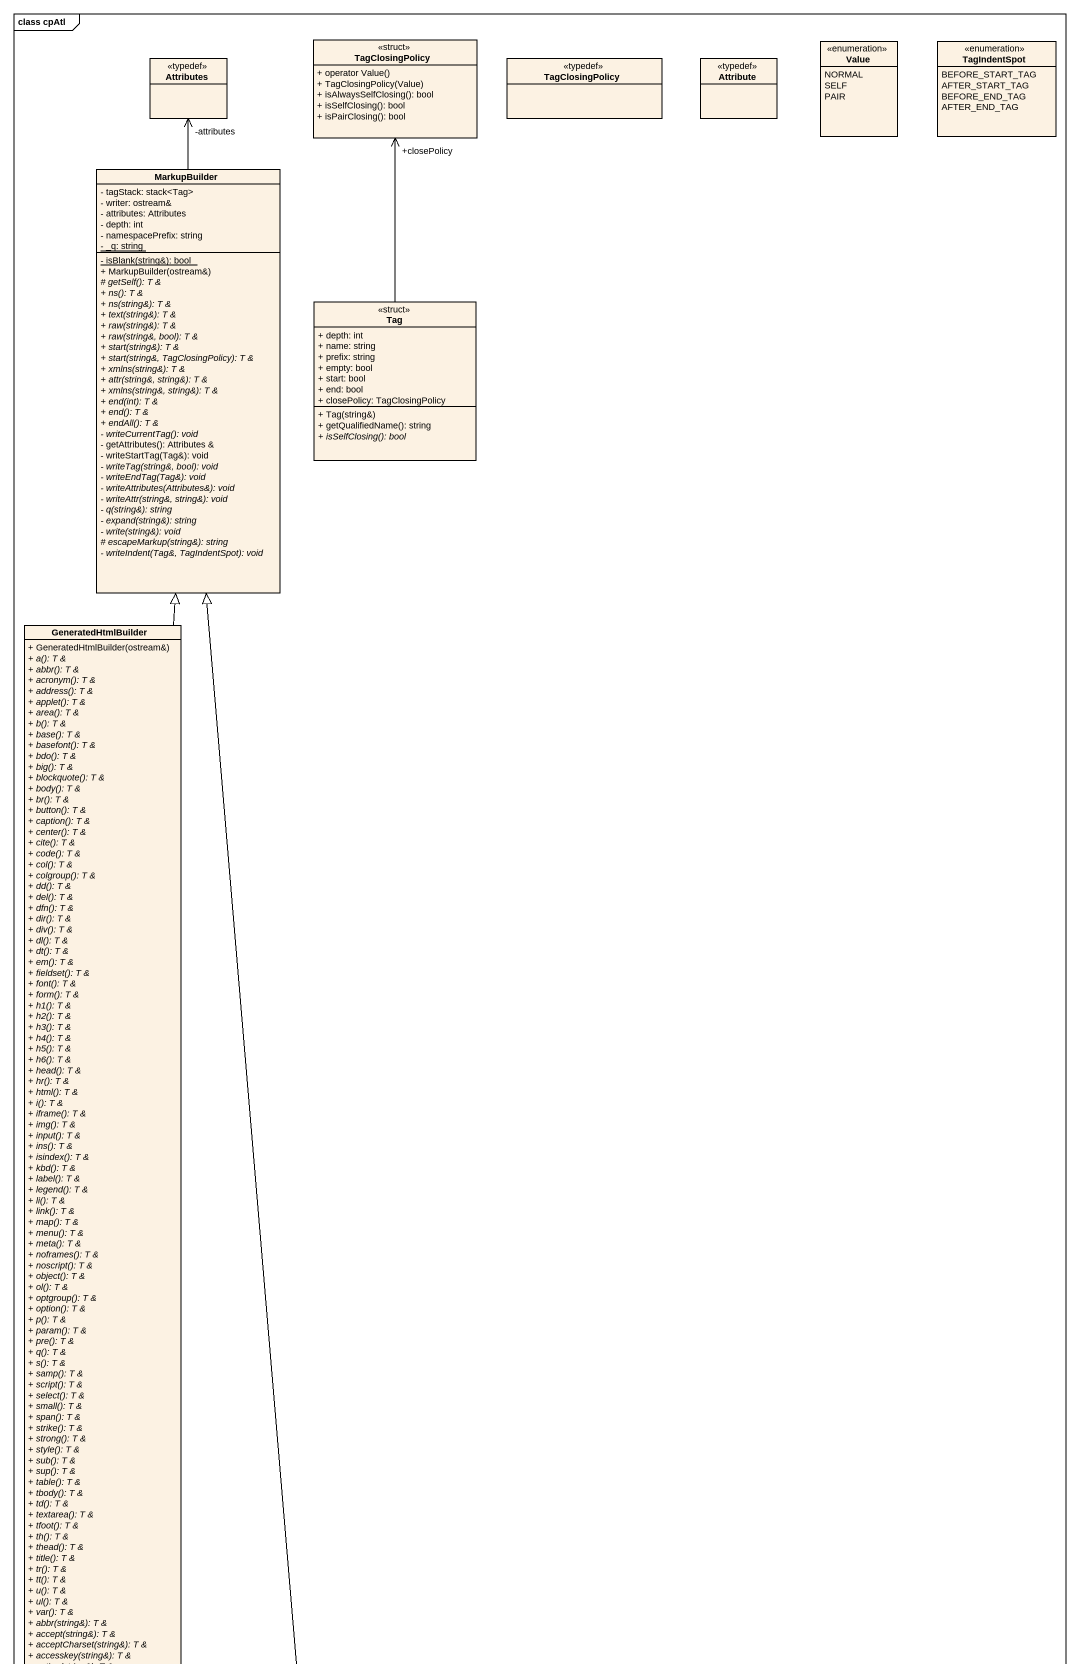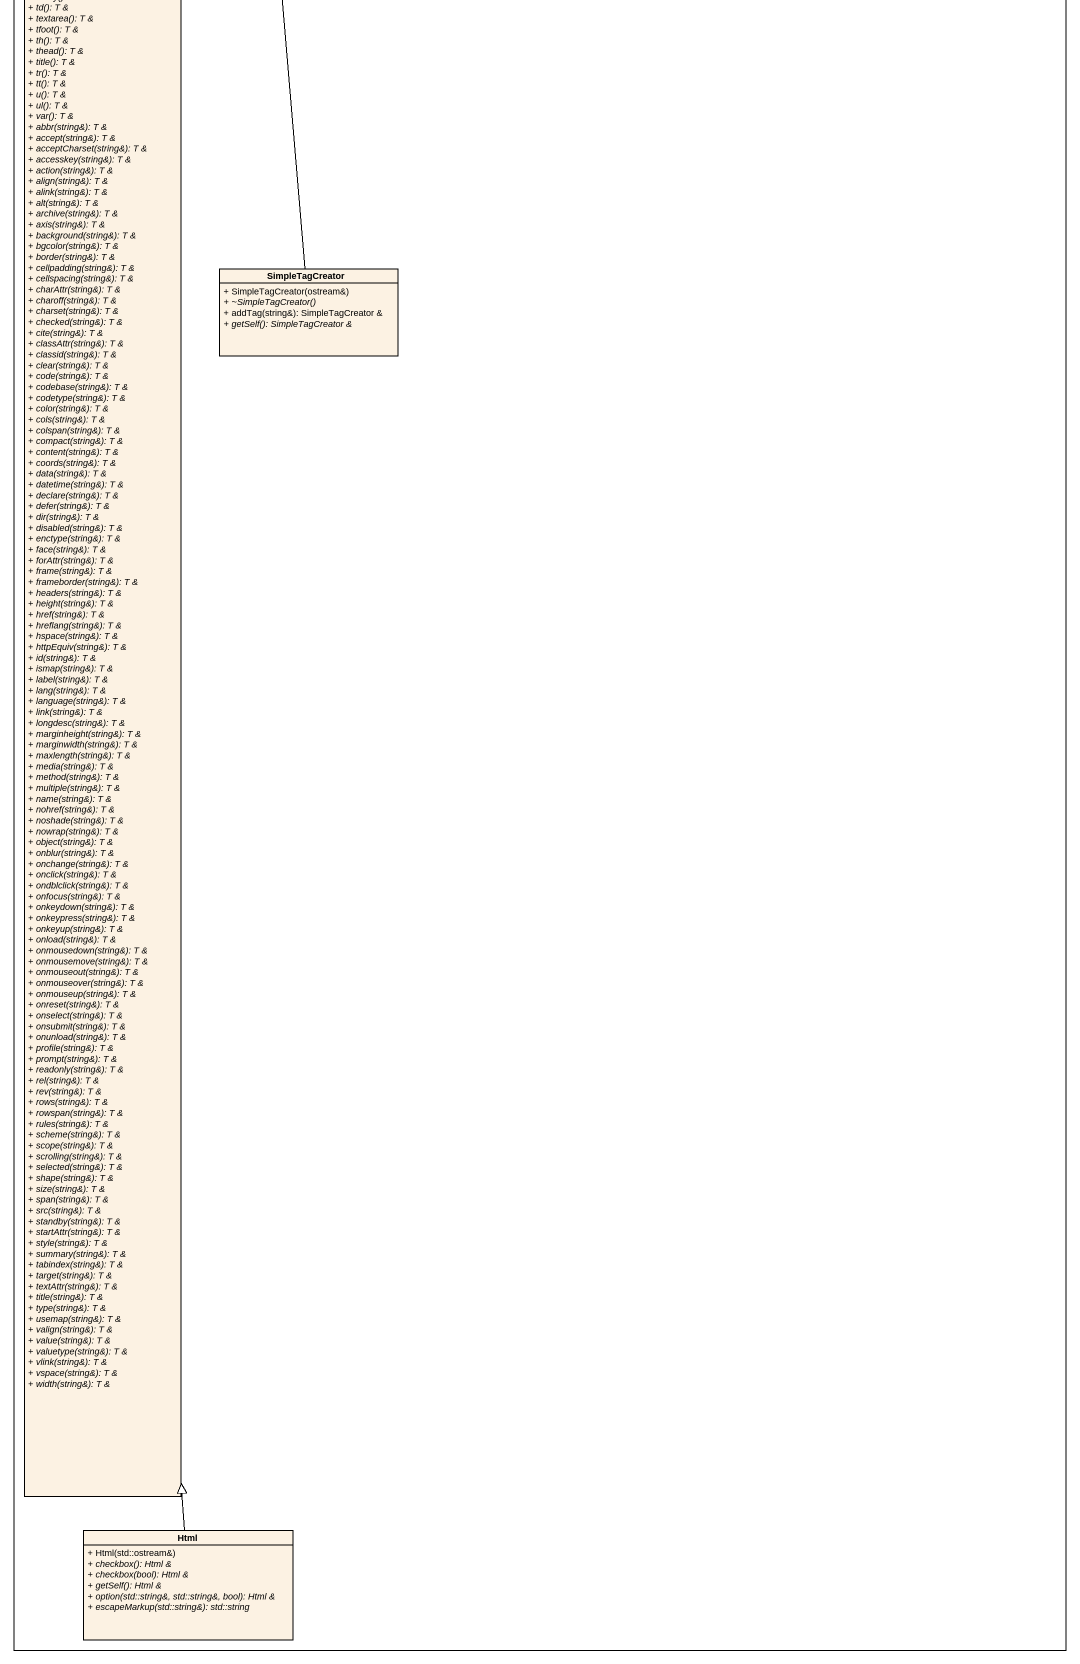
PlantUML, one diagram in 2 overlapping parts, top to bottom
@startuml
mainframe class cpAtl
hide circle
hide empty members
skinparam classAttributeIconSize 0
class Attributes <<typedef>>
class TagClosingPolicy <<struct>> {
  + operator Value()
  + TagClosingPolicy(Value)
  + isAlwaysSelfClosing(): bool
  + isSelfClosing(): bool
  + isPairClosing(): bool
}
class "TagClosingPolicy" as TagClosingPolicy_2 <<typedef>>
class Attribute <<typedef>>
enum Value {
  NORMAL
  SELF
  PAIR
}
enum TagIndentSpot {
  BEFORE_START_TAG
  AFTER_START_TAG
  BEFORE_END_TAG
  AFTER_END_TAG
}
class MarkupBuilder {
  - tagStack: stack<Tag>
  - writer: ostream&
  - attributes: Attributes
  - depth: int
  - namespacePrefix: string
  {static} - _q: string
  {static} - isBlank(string&): bool
  + MarkupBuilder(ostream&)
  {abstract} # getSelf(): T &
  {abstract} + ns(): T &
  {abstract} + ns(string&): T &
  {abstract} + text(string&): T &
  {abstract} + raw(string&): T &
  {abstract} + raw(string&, bool): T &
  {abstract} + start(string&): T &
  {abstract} + start(string&, TagClosingPolicy): T &
  {abstract} + xmlns(string&): T &
  {abstract} + attr(string&, string&): T &
  {abstract} + xmlns(string&, string&): T &
  {abstract} + end(int): T &
  {abstract} + end(): T &
  {abstract} + endAll(): T &
  {abstract} - writeCurrentTag(): void
  - getAttributes(): Attributes &
  - writeStartTag(Tag&): void
  {abstract} - writeTag(string&, bool): void
  {abstract} - writeEndTag(Tag&): void
  {abstract} - writeAttributes(Attributes&): void
  {abstract} - writeAttr(string&, string&): void
  {abstract} - q(string&): string
  {abstract} - expand(string&): string
  {abstract} - write(string&): void
  {abstract} # escapeMarkup(string&): string
  {abstract} - writeIndent(Tag&, TagIndentSpot): void
}
class Tag <<struct>> {
  + depth: int
  + name: string
  + prefix: string
  + empty: bool
  + start: bool
  + end: bool
  + closePolicy: TagClosingPolicy
  + Tag(string&)
  + getQualifiedName(): string
  {abstract} + isSelfClosing(): bool
}
class GeneratedHtmlBuilder {
  + GeneratedHtmlBuilder(ostream&)
  {abstract} + a(): T &
  {abstract} + abbr(): T &
  {abstract} + acronym(): T &
  {abstract} + address(): T &
  {abstract} + applet(): T &
  {abstract} + area(): T &
  {abstract} + b(): T &
  {abstract} + base(): T &
  {abstract} + basefont(): T &
  {abstract} + bdo(): T &
  {abstract} + big(): T &
  {abstract} + blockquote(): T &
  {abstract} + body(): T &
  {abstract} + br(): T &
  {abstract} + button(): T &
  {abstract} + caption(): T &
  {abstract} + center(): T &
  {abstract} + cite(): T &
  {abstract} + code(): T &
  {abstract} + col(): T &
  {abstract} + colgroup(): T &
  {abstract} + dd(): T &
  {abstract} + del(): T &
  {abstract} + dfn(): T &
  {abstract} + dir(): T &
  {abstract} + div(): T &
  {abstract} + dl(): T &
  {abstract} + dt(): T &
  {abstract} + em(): T &
  {abstract} + fieldset(): T &
  {abstract} + font(): T &
  {abstract} + form(): T &
  {abstract} + h1(): T &
  {abstract} + h2(): T &
  {abstract} + h3(): T &
  {abstract} + h4(): T &
  {abstract} + h5(): T &
  {abstract} + h6(): T &
  {abstract} + head(): T &
  {abstract} + hr(): T &
  {abstract} + html(): T &
  {abstract} + i(): T &
  {abstract} + iframe(): T &
  {abstract} + img(): T &
  {abstract} + input(): T &
  {abstract} + ins(): T &
  {abstract} + isindex(): T &
  {abstract} + kbd(): T &
  {abstract} + label(): T &
  {abstract} + legend(): T &
  {abstract} + li(): T &
  {abstract} + link(): T &
  {abstract} + map(): T &
  {abstract} + menu(): T &
  {abstract} + meta(): T &
  {abstract} + noframes(): T &
  {abstract} + noscript(): T &
  {abstract} + object(): T &
  {abstract} + ol(): T &
  {abstract} + optgroup(): T &
  {abstract} + option(): T &
  {abstract} + p(): T &
  {abstract} + param(): T &
  {abstract} + pre(): T &
  {abstract} + q(): T &
  {abstract} + s(): T &
  {abstract} + samp(): T &
  {abstract} + script(): T &
  {abstract} + select(): T &
  {abstract} + small(): T &
  {abstract} + span(): T &
  {abstract} + strike(): T &
  {abstract} + strong(): T &
  {abstract} + style(): T &
  {abstract} + sub(): T &
  {abstract} + sup(): T &
  {abstract} + table(): T &
  {abstract} + tbody(): T &
  {abstract} + td(): T &
  {abstract} + textarea(): T &
  {abstract} + tfoot(): T &
  {abstract} + th(): T &
  {abstract} + thead(): T &
  {abstract} + title(): T &
  {abstract} + tr(): T &
  {abstract} + tt(): T &
  {abstract} + u(): T &
  {abstract} + ul(): T &
  {abstract} + var(): T &
  {abstract} + abbr(string&): T &
  {abstract} + accept(string&): T &
  {abstract} + acceptCharset(string&): T &
  {abstract} + accesskey(string&): T &
  {abstract} + action(string&): T &
  {abstract} + align(string&): T &
  {abstract} + alink(string&): T &
  {abstract} + alt(string&): T &
  {abstract} + archive(string&): T &
  {abstract} + axis(string&): T &
  {abstract} + background(string&): T &
  {abstract} + bgcolor(string&): T &
  {abstract} + border(string&): T &
  {abstract} + cellpadding(string&): T &
  {abstract} + cellspacing(string&): T &
  {abstract} + charAttr(string&): T &
  {abstract} + charoff(string&): T &
  {abstract} + charset(string&): T &
  {abstract} + checked(string&): T &
  {abstract} + cite(string&): T &
  {abstract} + classAttr(string&): T &
  {abstract} + classid(string&): T &
  {abstract} + clear(string&): T &
  {abstract} + code(string&): T &
  {abstract} + codebase(string&): T &
  {abstract} + codetype(string&): T &
  {abstract} + color(string&): T &
  {abstract} + cols(string&): T &
  {abstract} + colspan(string&): T &
  {abstract} + compact(string&): T &
  {abstract} + content(string&): T &
  {abstract} + coords(string&): T &
  {abstract} + data(string&): T &
  {abstract} + datetime(string&): T &
  {abstract} + declare(string&): T &
  {abstract} + defer(string&): T &
  {abstract} + dir(string&): T &
  {abstract} + disabled(string&): T &
  {abstract} + enctype(string&): T &
  {abstract} + face(string&): T &
  {abstract} + forAttr(string&): T &
  {abstract} + frame(string&): T &
  {abstract} + frameborder(string&): T &
  {abstract} + headers(string&): T &
  {abstract} + height(string&): T &
  {abstract} + href(string&): T &
  {abstract} + hreflang(string&): T &
  {abstract} + hspace(string&): T &
  {abstract} + httpEquiv(string&): T &
  {abstract} + id(string&): T &
  {abstract} + ismap(string&): T &
  {abstract} + label(string&): T &
  {abstract} + lang(string&): T &
  {abstract} + language(string&): T &
  {abstract} + link(string&): T &
  {abstract} + longdesc(string&): T &
  {abstract} + marginheight(string&): T &
  {abstract} + marginwidth(string&): T &
  {abstract} + maxlength(string&): T &
  {abstract} + media(string&): T &
  {abstract} + method(string&): T &
  {abstract} + multiple(string&): T &
  {abstract} + name(string&): T &
  {abstract} + nohref(string&): T &
  {abstract} + noshade(string&): T &
  {abstract} + nowrap(string&): T &
  {abstract} + object(string&): T &
  {abstract} + onblur(string&): T &
  {abstract} + onchange(string&): T &
  {abstract} + onclick(string&): T &
  {abstract} + ondblclick(string&): T &
  {abstract} + onfocus(string&): T &
  {abstract} + onkeydown(string&): T &
  {abstract} + onkeypress(string&): T &
  {abstract} + onkeyup(string&): T &
  {abstract} + onload(string&): T &
  {abstract} + onmousedown(string&): T &
  {abstract} + onmousemove(string&): T &
  {abstract} + onmouseout(string&): T &
  {abstract} + onmouseover(string&): T &
  {abstract} + onmouseup(string&): T &
  {abstract} + onreset(string&): T &
  {abstract} + onselect(string&): T &
  {abstract} + onsubmit(string&): T &
  {abstract} + onunload(string&): T &
  {abstract} + profile(string&): T &
  {abstract} + prompt(string&): T &
  {abstract} + readonly(string&): T &
  {abstract} + rel(string&): T &
  {abstract} + rev(string&): T &
  {abstract} + rows(string&): T &
  {abstract} + rowspan(string&): T &
  {abstract} + rules(string&): T &
  {abstract} + scheme(string&): T &
  {abstract} + scope(string&): T &
  {abstract} + scrolling(string&): T &
  {abstract} + selected(string&): T &
  {abstract} + shape(string&): T &
  {abstract} + size(string&): T &
  {abstract} + span(string&): T &
  {abstract} + src(string&): T &
  {abstract} + standby(string&): T &
  {abstract} + startAttr(string&): T &
  {abstract} + style(string&): T &
  {abstract} + summary(string&): T &
  {abstract} + tabindex(string&): T &
  {abstract} + target(string&): T &
  {abstract} + textAttr(string&): T &
  {abstract} + title(string&): T &
  {abstract} + type(string&): T &
  {abstract} + usemap(string&): T &
  {abstract} + valign(string&): T &
  {abstract} + value(string&): T &
  {abstract} + valuetype(string&): T &
  {abstract} + vlink(string&): T &
  {abstract} + vspace(string&): T &
  {abstract} + width(string&): T &
}
class SimpleTagCreator {
  + SimpleTagCreator(ostream&)
  {abstract} + ~SimpleTagCreator()
  + addTag(string&): SimpleTagCreator &
  {abstract} + getSelf(): SimpleTagCreator &
}
class Html {
  + Html(std::ostream&)
  {abstract} + checkbox(): Html &
  {abstract} + checkbox(bool): Html &
  {abstract} + getSelf(): Html &
  {abstract} + option(std::string&, std::string&, bool): Html &
  {abstract} + escapeMarkup(std::string&): std::string
}
MarkupBuilder -up-> "-attributes" Attributes
Tag -up-> "+closePolicy" TagClosingPolicy
GeneratedHtmlBuilder -up-|> MarkupBuilder
SimpleTagCreator -up-|> MarkupBuilder
Html -up-|> GeneratedHtmlBuilder
@enduml
